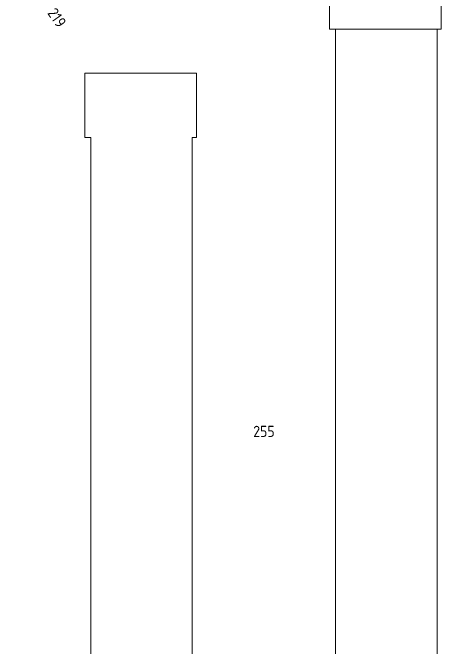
# Model space of a CAD drawing. Header units: millimetres. Extents: x 8265 to 78888, y 1905 to 34251.
# Drawn here: x 40613 to 41380, y 23062 to 24198 of the extents above; entities that cross this region are included whole.
import ezdxf

# ---------------------------------------------------------------- set-up
doc = ezdxf.new("R2010")
doc.units = ezdxf.units.MM
doc.layers.get('Defpoints').update_dxf_attribs({"lineweight": 0})
for name, color, linetype, lineweight in [('461_SCHEMATICO_0', 11, 'Continuous', 0), ('464_LAY_OUT_TQ_001-AM_0', 2, 'Continuous', 0), ('AM_0', 7, 'Continuous', 50)]:
    doc.layers.add(name, color=color, linetype=linetype, lineweight=lineweight)
doc.styles.get("Standard").update_dxf_attribs({"font": 'isocp.shx'})
doc.dimstyles.new('Quote Svl', dxfattribs={"dimscale": 100, "dimtxt": 0.2, "dimasz": 0.15, "dimexe": 0, "dimexo": 0.2, "dimgap": 0.1, "dimtad": 1, "dimdec": 0, "dimrnd": 5, "dimdsep": 46, "dimtxsty": 'Standard', "dimblk": 'ARCHTICK', "dimcen": 0.2, "dimse1": 1, "dimse2": 1, "dimsd1": 1, "dimsd2": 1, "dimclrd": 256, "dimclre": 256, "dimclrt": 256, "dimadec": 0, "dimazin": 2, "dimtp": 0.1, "dimtm": 0.1, "dimtfac": 0.71, "dimtdec": 0, "dimtmove": 0, "dimatfit": 3, "dimldrblk": 'ARCHTICK', "dimfxl": 0, "dimtzin": 0, "dimlwd": -1, "dimlwe": -1, "dimarcsym": 0})
doc.dimstyles.new('Quote Svl$0', dxfattribs={"dimscale": 100, "dimtxt": 0.2, "dimasz": 0.15, "dimexe": 0, "dimexo": 0.2, "dimgap": 0.1, "dimtad": 1, "dimdec": 0, "dimdsep": 46, "dimtxsty": 'Standard', "dimblk": 'ARCHTICK', "dimcen": 0.2, "dimse1": 1, "dimse2": 1, "dimsd1": 1, "dimsd2": 1, "dimclrd": 256, "dimclre": 256, "dimclrt": 256, "dimadec": 0, "dimazin": 2, "dimtp": 0.1, "dimtm": 0.1, "dimtfac": 0.71, "dimtdec": 0, "dimtmove": 0, "dimatfit": 3, "dimldrblk": 'ARCHTICK', "dimfxl": 1, "dimtzin": 0, "dimlwd": -1, "dimlwe": -1, "dimarcsym": 0})

# ---------------------------------------------------------------- blocks, each defined once
blk = doc.blocks.new('*D235')
at = {"layer": 'Defpoints', "color": 0, "transparency": 16777216}
for p in [(40934.2, 23432.9, 20.8), (41190.7, 23432.9, 20.8), (41190.7, 23428.5)]:
    blk.add_point(p, dxfattribs=at)
at = {"layer": '464_LAY_OUT_TQ_001-AM_0', "transparency": 16777216, "insert": (41062.4, 23448.5), "char_height": 20, "attachment_point": 5}
blk.add_mtext('255', dxfattribs=at)
blk = doc.blocks.new('_ArchTick')
at = {"layer": 'AM_0', "color": 0, "const_width": 0.15}
blk.add_lwpolyline([(-0.5, -0.5), (0.5, 0.5)], dxfattribs=at)
blk = doc.blocks.new('*D322')
at = {"layer": 'Defpoints', "color": 0, "transparency": 16777216}
for p in [(40612.8, 24266.9), (40616.1, 24269.2), (40741.7, 24089.5)]:
    blk.add_point(p, dxfattribs=at)
at = {"layer": '464_LAY_OUT_TQ_001-AM_0', "transparency": 16777216, "insert": (40692, 24188.5), "char_height": 20, "attachment_point": 5, "rotation": 304.9464}
blk.add_mtext('219', dxfattribs=at)

msp = doc.modelspace()

# ---------------------------------------------------------------- linework, layer by layer
at = {"layer": '461_SCHEMATICO_0'}
for points in [[(41179.7, 24282.8), (41379.7, 24282.8), (41379.7, 24167.8), (41179.7, 24167.8)], [(41190.5, 24167.8), (41372.2, 24167.8), (41372.2, 21290.9), (41258.2, 21290.9), (41258.5, 21407.8), (41190.5, 21407.8)], [(40752.5, 23974.5), (40741.7, 23974.5), (40741.7, 24089.5), (40941.7, 24089.5), (40941.7, 23974.5), (40934.2, 23974.5), (40934.2, 21587.9), (40893.2, 21587.9), (40893.2, 21527), (40783.2, 21527), (40783.2, 21587.9), (40752.5, 21587.9)]]:
    msp.add_lwpolyline(points, close=True, dxfattribs=at)

# ---------------------------------------------------------------- dimensions: what is measured, and where the dimension line sits
at = {"layer": '464_LAY_OUT_TQ_001-AM_0'}
dim = msp.add_aligned_dim(p1=(40741.7, 24089.5), p2=(40616.1, 24269.2), distance=4.1, dimstyle='Quote Svl$0', dxfattribs=at)
dim.commit()
dim.dimension.update_dxf_attribs({"geometry": '*D322', "text_midpoint": (40692, 24188.5)})
dim = msp.add_linear_dim(base=(41190.6743, 23428.4506), p1=(40934.191, 23432.8519, 20.8285), p2=(41190.6743, 23432.8519, 20.8285), dimstyle='Quote Svl', dxfattribs=at)
dim.commit()
dim.dimension.update_dxf_attribs({"geometry": '*D235', "text_midpoint": (41062.4327, 23448.4526)})

doc.saveas('drawing.dxf')
